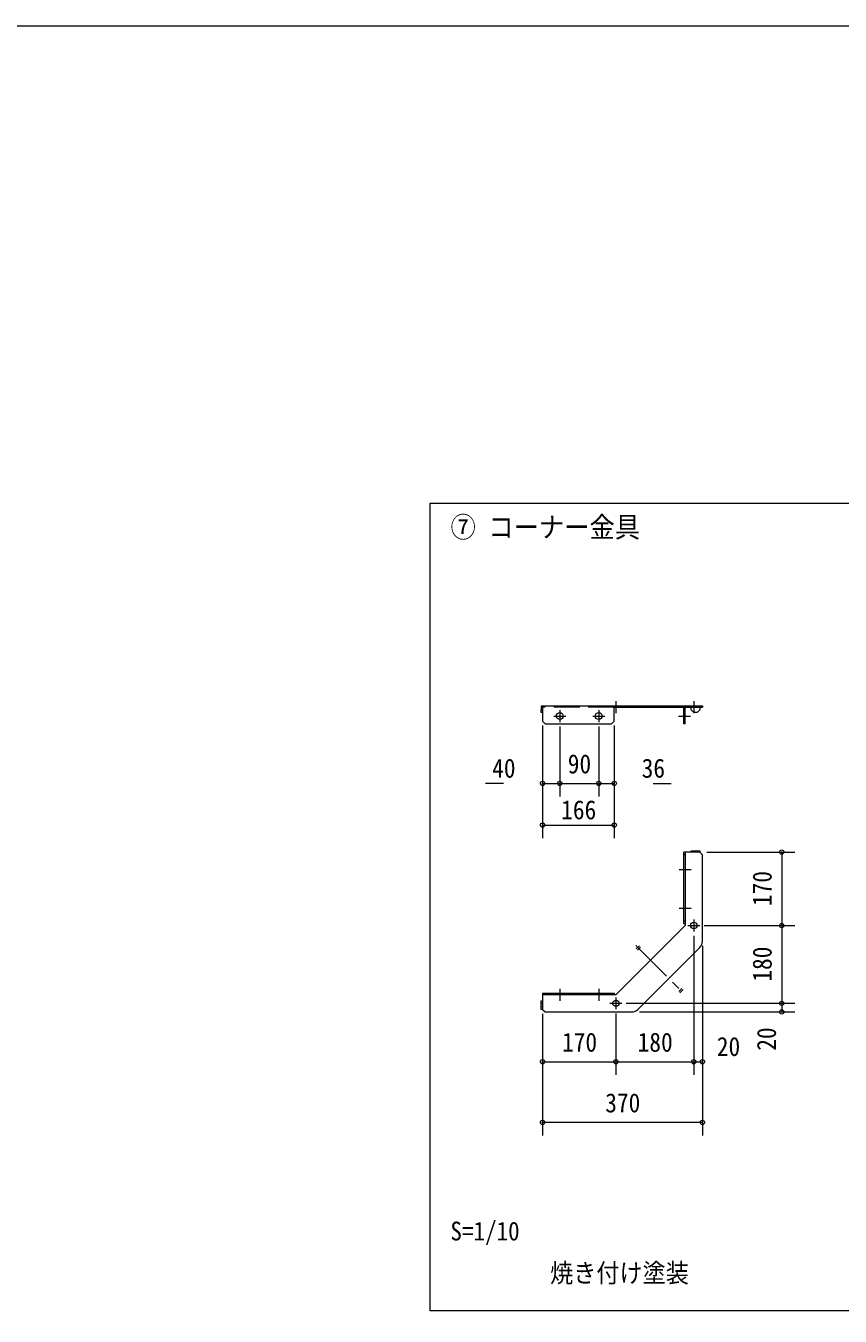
# Model space of a CAD drawing. Units: millimetres at full size, sheet at 1:20, with parts at other scales. Extents: x -4072 to 3728, y -3418 to 2032.
# Drawn here: x -172 to 1713, y -956 to 2032 of the extents above; entities that cross this region are included whole.
import ezdxf
from ezdxf.enums import TextEntityAlignment as Align

# ---------------------------------------------------------------- set-up
doc = ezdxf.new("R2010")
doc.units = ezdxf.units.MM
doc.header["$LTSCALE"] = 20
doc.header["$PDMODE"] = 32
doc.header["$PDSIZE"] = 10
doc.linetypes.add('CHAIN1', pattern=[8, 5, -1, 1, -1])
doc.linetypes.add('DASHED3', pattern=[4, 3, -1])
for name, color, linetype, lineweight in [('0-0', 7, 'Continuous', 9), ('0-1', 7, 'Continuous', 9), ('0-2', 6, 'Continuous', 9), ('0-5', 7, 'Continuous', 9), ('0-B', 5, 'DASHED3', 9), ('0-F', 7, 'Continuous', 9)]:
    doc.layers.add(name, color=color, linetype=linetype, lineweight=lineweight)
doc.styles.add('ＭＳ ゴシック', font='')
doc.styles.get('ＭＳ ゴシック').set_extended_font_data('MS Gothic')

msp = doc.modelspace()

# ---------------------------------------------------------------- linework, layer by layer
at = {"layer": '0-0'}
for p in [(1023.66, 277.58), (1063.66, 277.58), (1153.66, 277.58), (1189.66, 277.58), (1023.66, 181.25), (1189.66, 181.25), (1577.37, 118.62), (1577.37, -51.38), (1577.37, -231.38), (1577.37, -251.38), (1023.66, -366.72), (1193.66, -366.72), (1373.66, -366.72), (1393.66, -366.72), (1023.66, -507.1), (1393.66, -507.1)]:
    msp.add_point(p, dxfattribs=at)
at = {"layer": '0-1', "color": 2, "linetype": 'CHAIN1'}
for p, q in [((1193.66, 468.36), (1193.66, 440.61)), ((1373.66, 468.36), (1373.66, 440.61)), ((1049.79, 433.68), (1077.54, 433.68)), ((1063.66, 447.56), (1063.66, 419.81)), ((1139.79, 433.68), (1167.54, 433.68)), ((1153.66, 447.56), (1153.66, 419.81)), ((1338.19, 433.68), (1365.94, 433.68)), ((1339.79, 78.62), (1367.54, 78.62)), ((1339.79, -11.38), (1367.54, -11.38)), ((1359.79, -51.38), (1387.54, -51.38)), ((1373.66, -37.51), (1373.66, -65.26)), ((1239.97, -97.69), (1349.78, -207.5)), ((1247.89, -98.25), (1240.53, -105.61)), ((1250.72, -101.08), (1243.36, -108.44)), ((1063.66, -197.51), (1063.66, -225.26)), ((1153.66, -197.51), (1153.66, -225.26)), ((1346.39, -196.75), (1339.03, -204.11)), ((1349.22, -199.58), (1341.86, -206.94)), ((1179.79, -231.38), (1207.54, -231.38)), ((1193.66, -217.51), (1193.66, -245.26))]:
    msp.add_line(p, q, dxfattribs=at)
at = {"layer": '0-1', "color": 5}
msp.add_lwpolyline([(3727.63, 2031.52), (3727.63, -3418.34), (-4072.17, -3418.34), (-4072.17, 2031.52)], close=True, dxfattribs=at)
at = {"layer": '0-2'}
for p, q in [((1023.66, 411.68), (1023.66, 151.25)), ((1023.66, 411.68), (1023.66, 247.58)), ((1063.66, 409.81), (1063.66, 247.58)), ((1063.66, 409.81), (1063.66, 247.58)), ((1153.66, 409.81), (1153.66, 247.58)), ((1153.66, 409.81), (1153.66, 247.58)), ((1189.66, 411.68), (1189.66, 151.25)), ((1189.66, 411.68), (1189.66, 247.58)), ((933.66, 277.58), (891.73, 277.58)), ((1023.66, 277.58), (1063.66, 277.58)), ((1063.66, 277.58), (1153.66, 277.58)), ((1153.66, 277.58), (1189.66, 277.58)), ((1279.66, 277.58), (1321.33, 277.58)), ((1023.66, 181.25), (1189.66, 181.25)), ((1403.66, 118.62), (1607.37, 118.62)), ((1577.37, 118.62), (1577.37, -51.38)), ((1397.54, -51.38), (1607.37, -51.38)), ((1397.54, -51.38), (1607.37, -51.38)), ((1577.37, -51.38), (1577.37, -231.38)), ((1373.66, -75.26), (1373.66, -396.72)), ((1373.66, -75.26), (1373.66, -396.72)), ((1393.66, -97.95), (1393.66, -396.72)), ((1393.66, -107.95), (1393.66, -537.1)), ((1217.54, -231.38), (1607.37, -231.38)), ((1217.54, -231.38), (1607.37, -231.38)), ((1577.37, -231.38), (1577.37, -251.38)), ((1023.66, -255.38), (1023.66, -537.1)), ((1023.66, -261.38), (1023.66, -396.72)), ((1193.66, -255.26), (1193.66, -396.72)), ((1193.66, -255.26), (1193.66, -396.72)), ((1248.51, -251.38), (1607.37, -251.38)), ((1023.66, -366.72), (1193.66, -366.72)), ((1193.66, -366.72), (1373.66, -366.72)), ((1373.66, -366.72), (1393.66, -366.72)), ((1393.66, -507.1), (1023.66, -507.1))]:
    msp.add_line(p, q, dxfattribs=at)
at = {"layer": '0-5', "color": 1}
for p, q in [((763.63, 926.52), (3727.63, 926.52)), ((763.63, -943.48), (763.63, 926.52)), ((3727.63, -943.48), (763.63, -943.48))]:
    msp.add_line(p, q, dxfattribs=at)
at = {"layer": '0-B'}
for p, q in [((1189.66, 454.48), (1023.66, 454.48)), ((1367.66, 454.48), (1387.66, 454.48))]:
    msp.add_line(p, q, dxfattribs=at)
at = {"layer": '0-F'}
for p, q in [((1020.46, 454.48), (1020.46, 447.68)), ((1023.66, 457.68), (1393.66, 457.68)), ((1023.66, 457.68), (1023.66, 421.68)), ((1189.66, 421.68), (1189.66, 457.68)), ((1189.66, 454.48), (1350.46, 454.48)), ((1193.66, 454.48), (1193.66, 457.68)), ((1353.66, 454.48), (1367.66, 454.48)), ((1353.66, 415.68), (1353.66, 454.48)), ((1367.66, 447.68), (1367.66, 457.68)), ((1387.66, 457.68), (1387.66, 447.68)), ((1387.66, 454.48), (1393.66, 454.48)), ((1387.8, 457.68), (1393.66, 457.68)), ((1393.66, 457.68), (1393.66, 454.48)), ((1020.46, 447.68), (1023.66, 447.68)), ((1023.66, 421.68), (1029.66, 415.68)), ((1183.66, 415.68), (1189.66, 421.68)), ((1350.46, 421.68), (1353.66, 421.68)), ((1367.66, 447.68), (1373.66, 441.68)), ((1381.66, 441.68), (1373.66, 441.68)), ((1381.66, 441.68), (1387.66, 447.68)), ((1029.66, 415.68), (1183.66, 415.68)), ((1367.66, 118.62), (1367.66, 121.82)), ((1373.66, 118.62), (1373.66, 121.82)), ((1381.66, 121.82), (1381.66, 118.62)), ((1387.66, 118.62), (1350.46, 118.62)), ((1350.46, -47.38), (1350.46, 118.62)), ((1353.66, 112.62), (1350.46, 112.62)), ((1353.66, 118.62), (1353.66, -51.38)), ((1387.66, 118.62), (1393.66, 112.62)), ((1393.66, -87.95), (1393.66, 112.62)), ((1353.66, -51.38), (1193.66, -211.38)), ((1353.66, -41.38), (1350.46, -41.38)), ((1353.66, -47.38), (1350.46, -47.38)), ((1244.37, -245.53), (1387.8, -102.09)), ((1023.66, -208.18), (1023.66, -245.38)), ((1029.66, -208.18), (1029.66, -211.38)), ((1183.66, -208.18), (1183.66, -211.38)), ((1020.46, -245.38), (1020.46, -225.38)), ((1020.46, -225.38), (1023.66, -225.38)), ((1020.46, -231.38), (1023.66, -231.38)), ((1193.66, -211.38), (1023.66, -211.38)), ((1023.66, -239.38), (1020.46, -239.38)), ((1023.66, -245.38), (1020.46, -245.38)), ((1023.66, -245.38), (1029.66, -251.38)), ((1029.66, -251.38), (1230.23, -251.38))]:
    msp.add_line(p, q, dxfattribs=at)
for points in [[(1353.66, 415.68), (1350.46, 415.68), (1350.46, 454.48)], [(1023.66, 441.68), (1020.46, 441.68), (1020.46, 447.68)], [(1367.66, 121.82), (1387.66, 121.82), (1387.66, 118.62)], [(1023.66, -208.18), (1189.66, -208.18), (1189.66, -211.38)]]:
    msp.add_lwpolyline(points, dxfattribs=at)
for centre, radius in [((1063.66, 433.68), 8), ((1153.66, 433.68), 8), ((1373.66, -51.38), 7.5), ((1193.66, -231.38), 7.5)]:
    msp.add_circle(centre, radius, dxfattribs=at)
for centre, radius, start, end in [((1023.66, 454.48), 3.2, 90, 180), ((1353.66, 454.48), 3.2, 90, 180), ((1373.66, -87.95), 20, 315, 0), ((1230.23, -231.38), 20, 270, 315)]:
    msp.add_arc(centre, radius, start, end, dxfattribs=at)

# ---------------------------------------------------------------- texts
at = {"layer": '0-2', "color": 7, "style": 'ＭＳ ゴシック', "width": 0.9}
for s, p in [('40', (907.12, 277.58)), ('90', (1082.12, 287.58)), ('36', (1253.12, 277.58)), ('166', (1066.81, 181.25)), ('170', (1068.81, -356.72)), ('180', (1243.81, -356.72)), ('20', (1427.09, -366.72)), ('370', (1168.81, -497.1))]:
    msp.add_text(s, height=44.21, dxfattribs=at).set_placement(p, align=Align.BOTTOM_LEFT)
for s, p in [('170', (1567.37, -6.24)), ('180', (1567.37, -181.24)), ('20', (1577.37, -341.13))]:
    msp.add_text(s, height=44.21, rotation=90, dxfattribs=at).set_placement(p, align=Align.BOTTOM_LEFT)
at = {"layer": '0-5', "style": 'ＭＳ ゴシック', "width": 0.9}
for s, height, p in [('⑦ コーナー金具', 47.65, (810.76, 832.9)), ('S=1/10', 43.62, (810.47, -793.5)), ('焼き付け塗装', 43.62, (1041.12, -890.53))]:
    msp.add_text(s, height=height, dxfattribs=at).set_placement(p, align=Align.BOTTOM_LEFT)

doc.saveas('drawing.dxf')
